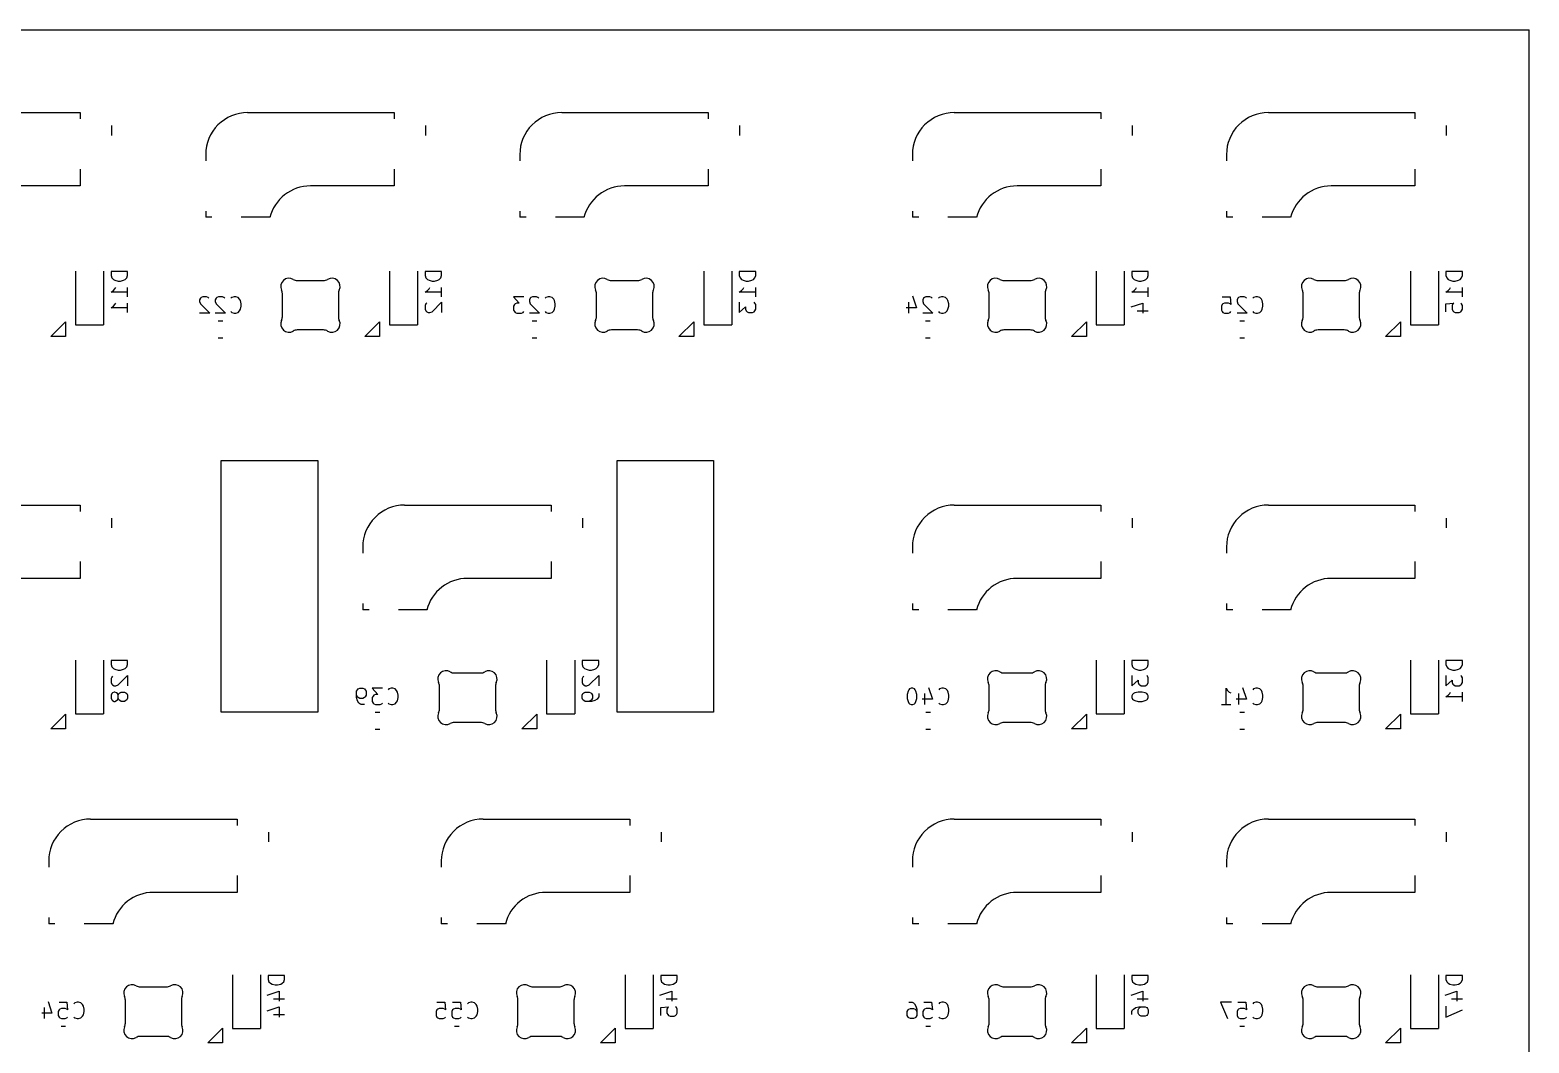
# Model space of a CAD drawing. Extents: x 28 to 361, y 5 to 129.
# Drawn here: x 270.3 to 361.2, y 67.9 to 129.4 of the extents above; entities that cross this region are included whole.
import ezdxf

# ---------------------------------------------------------------- set-up
doc = ezdxf.new("R2010")
doc.units = 0
doc.layers.get('0').update_dxf_attribs({"linetype": 'CONTINUOUS'})

msp = doc.modelspace()

# ---------------------------------------------------------------- linework, layer by layer
at = {"color": 7}
for points in [[(155.3166, 129.3586), (361.1821, 129.3571)], [(361.1821, 5.3446), (361.1821, 129.3571)], [(264.4096, 124.3421), (273.2996, 124.3421)], [(273.2996, 124.3421), (273.2996, 123.9611)], [(283.4596, 124.3421), (292.3496, 124.3421)], [(292.3496, 124.3421), (292.3496, 123.9611)], [(302.5096, 124.3421), (311.3996, 124.3421)], [(311.3996, 124.3421), (311.3996, 123.9611)], [(326.3221, 124.3421), (335.2121, 124.3421)], [(335.2121, 124.3421), (335.2121, 123.9611)], [(345.3721, 124.3421), (354.2621, 124.3421)], [(354.2621, 124.3421), (354.2621, 123.9611)], [(275.2196, 122.9571), (275.2196, 123.5571)], [(294.2696, 122.9571), (294.2696, 123.5571)], [(313.3196, 122.9571), (313.3196, 123.5571)], [(337.1321, 122.9571), (337.1321, 123.5571)], [(356.1821, 122.9571), (356.1821, 123.5571)], [(280.9196, 121.8021), (280.9196, 121.4211)], [(299.9696, 121.8021), (299.9696, 121.4211)], [(323.7821, 121.8021), (323.7821, 121.4211)], [(342.8321, 121.8021), (342.8321, 121.4211)], [(273.2996, 120.9131), (273.2996, 119.8971), (268.2196, 119.8971)], [(292.3496, 120.9131), (292.3496, 119.8971), (287.2696, 119.8971)], [(311.3996, 120.9131), (311.3996, 119.8971), (306.3196, 119.8971)], [(335.2121, 120.9131), (335.2121, 119.8971), (330.1321, 119.8971)], [(354.2621, 120.9131), (354.2621, 119.8971), (349.1821, 119.8971)], [(280.9196, 118.3731), (280.9196, 117.9921)], [(299.9696, 118.3731), (299.9696, 117.9921)], [(323.7821, 118.3731), (323.7821, 117.9921)], [(342.8321, 118.3731), (342.8321, 117.9921)], [(281.3006, 117.9921), (280.9196, 117.9921)], [(284.8054, 117.9921), (283.0786, 117.9921)], [(300.3506, 117.9921), (299.9696, 117.9921)], [(303.8554, 117.9921), (302.1286, 117.9921)], [(324.1631, 117.9921), (323.7821, 117.9921)], [(327.6679, 117.9921), (325.9411, 117.9921)], [(343.2131, 117.9921), (342.8321, 117.9921)], [(346.7179, 117.9921), (344.9911, 117.9921)], [(273.0241, 114.7306), (273.0241, 111.4706), (274.7241, 111.4706)], [(274.7241, 114.7306), (274.7241, 111.4706)], [(292.0741, 114.7306), (292.0741, 111.4706), (293.7741, 111.4706)], [(293.7741, 114.7306), (293.7741, 111.4706)], [(311.1241, 114.7306), (311.1241, 111.4706), (312.8241, 111.4706)], [(312.8241, 114.7306), (312.8241, 111.4706)], [(334.9366, 114.7306), (334.9366, 111.4706), (336.6366, 111.4706)], [(336.6366, 114.7306), (336.6366, 111.4706)], [(353.9866, 114.7306), (353.9866, 111.4706), (355.6866, 111.4706)], [(355.6866, 114.7306), (355.6866, 111.4706)], [(276.1789, 113.4568), (275.1789, 113.4568), (275.3217, 113.552), (275.417, 113.6473), (275.4646, 113.7425)], [(276.1789, 113.1711), (276.1789, 113.7425)], [(286.4751, 114.1581), (288.064, 114.1581)], [(295.2289, 113.4568), (294.2289, 113.4568), (294.3717, 113.552), (294.467, 113.6473), (294.5146, 113.7425)], [(295.2289, 113.1711), (295.2289, 113.7425)], [(305.5251, 114.1581), (307.114, 114.1581)], [(314.2789, 113.4568), (313.2789, 113.4568), (313.4217, 113.552), (313.517, 113.6473), (313.5646, 113.7425)], [(314.2789, 113.1711), (314.2789, 113.7425)], [(329.3376, 114.1581), (330.9265, 114.1581)], [(338.0914, 113.4568), (337.0914, 113.4568), (337.2342, 113.552), (337.3295, 113.6473), (337.3771, 113.7425)], [(338.0914, 113.1711), (338.0914, 113.7425)], [(348.3876, 114.1581), (349.9765, 114.1581)], [(357.1414, 113.4568), (356.1414, 113.4568), (356.2842, 113.552), (356.3795, 113.6473), (356.4271, 113.7425)], [(357.1414, 113.1711), (357.1414, 113.7425)], [(276.1789, 112.5044), (275.1789, 112.5044), (275.3217, 112.5996), (275.417, 112.6949), (275.4646, 112.7901)], [(276.1789, 112.2187), (276.1789, 112.7901)], [(281.1181, 113.0775), (281.0705, 113.1252), (280.9752, 113.1728), (280.7371, 113.1728), (280.6419, 113.1252), (280.5943, 113.0775), (280.5467, 112.9823), (280.5467, 112.8871), (280.5943, 112.7442), (281.1657, 112.1728), (280.5467, 112.1728)], [(282.0705, 113.0775), (282.0229, 113.1252), (281.9276, 113.1728), (281.6895, 113.1728), (281.5943, 113.1252), (281.5467, 113.0775), (281.499, 112.9823), (281.499, 112.8871), (281.5467, 112.7442), (282.1181, 112.1728), (281.499, 112.1728)], [(282.4514, 112.268), (282.499, 112.2204), (282.6419, 112.1728), (282.7371, 112.1728), (282.88, 112.2204), (282.9752, 112.3156), (283.0229, 112.4109), (283.0705, 112.6014), (283.0705, 112.7442), (283.0229, 112.9347), (282.9752, 113.0299), (282.88, 113.1252), (282.7371, 113.1728), (282.6419, 113.1728), (282.499, 113.1252), (282.4514, 113.0775)], [(285.5696, 111.9553), (285.5696, 113.3609)], [(288.9696, 113.3609), (288.9696, 111.9553)], [(294.3241, 112.7901), (294.2765, 112.7425), (294.2289, 112.6473), (294.2289, 112.4092), (294.2765, 112.3139), (294.3241, 112.2663), (294.4194, 112.2187), (294.5146, 112.2187), (294.6575, 112.2663), (295.2289, 112.8377), (295.2289, 112.2187)], [(300.2157, 113.1728), (299.5967, 113.1728), (299.93, 112.7918), (299.7871, 112.7918), (299.6919, 112.7442), (299.6443, 112.6966), (299.5967, 112.6014), (299.5967, 112.3633), (299.6443, 112.268), (299.6919, 112.2204), (299.7871, 112.1728), (300.0729, 112.1728), (300.1681, 112.2204), (300.2157, 112.268)], [(301.1205, 113.0775), (301.0729, 113.1252), (300.9776, 113.1728), (300.7395, 113.1728), (300.6443, 113.1252), (300.5967, 113.0775), (300.549, 112.9823), (300.549, 112.8871), (300.5967, 112.7442), (301.1681, 112.1728), (300.549, 112.1728)], [(301.5014, 112.268), (301.549, 112.2204), (301.6919, 112.1728), (301.7871, 112.1728), (301.93, 112.2204), (302.0252, 112.3156), (302.0729, 112.4109), (302.1205, 112.6014), (302.1205, 112.7442), (302.0729, 112.9347), (302.0252, 113.0299), (301.93, 113.1252), (301.7871, 113.1728), (301.6919, 113.1728), (301.549, 113.1252), (301.5014, 113.0775)], [(304.6196, 111.9553), (304.6196, 113.3609)], [(308.0196, 113.3609), (308.0196, 111.9553)], [(313.2789, 112.8377), (313.2789, 112.2187), (313.6598, 112.552), (313.6598, 112.4092), (313.7075, 112.3139), (313.7551, 112.2663), (313.8503, 112.2187), (314.0884, 112.2187), (314.1836, 112.2663), (314.2313, 112.3139), (314.2789, 112.4092), (314.2789, 112.6949), (314.2313, 112.7901), (314.1836, 112.8377)], [(323.793, 113.2204), (324.0311, 112.5061), (323.412, 112.5061)], [(323.5549, 112.8394), (323.5549, 112.1728)], [(324.9835, 113.0775), (324.9359, 113.1252), (324.8406, 113.1728), (324.6025, 113.1728), (324.5073, 113.1252), (324.4597, 113.0775), (324.412, 112.9823), (324.412, 112.8871), (324.4597, 112.7442), (325.0311, 112.1728), (324.412, 112.1728)], [(325.3644, 112.268), (325.412, 112.2204), (325.5549, 112.1728), (325.6501, 112.1728), (325.793, 112.2204), (325.8882, 112.3156), (325.9359, 112.4109), (325.9835, 112.6014), (325.9835, 112.7442), (325.9359, 112.9347), (325.8882, 113.0299), (325.793, 113.1252), (325.6501, 113.1728), (325.5549, 113.1728), (325.412, 113.1252), (325.3644, 113.0775)], [(328.4321, 111.9553), (328.4321, 113.3609)], [(331.8321, 113.3609), (331.8321, 111.9553)], [(337.0438, 112.552), (337.7581, 112.7901), (337.7581, 112.1711)], [(342.5703, 113.1728), (343.0465, 113.1728), (343.0941, 112.6966), (343.0465, 112.7442), (342.9512, 112.7918), (342.7131, 112.7918), (342.6179, 112.7442), (342.5703, 112.6966), (342.5227, 112.6014), (342.5227, 112.3633), (342.5703, 112.268), (342.6179, 112.2204), (342.7131, 112.1728), (342.9512, 112.1728), (343.0465, 112.2204), (343.0941, 112.268)], [(344.0465, 113.0775), (343.9989, 113.1252), (343.9036, 113.1728), (343.6655, 113.1728), (343.5703, 113.1252), (343.5227, 113.0775), (343.475, 112.9823), (343.475, 112.8871), (343.5227, 112.7442), (344.0941, 112.1728), (343.475, 112.1728)], [(344.4274, 112.268), (344.475, 112.2204), (344.6179, 112.1728), (344.7131, 112.1728), (344.856, 112.2204), (344.9512, 112.3156), (344.9989, 112.4109), (345.0465, 112.6014), (345.0465, 112.7442), (344.9989, 112.9347), (344.9512, 113.0299), (344.856, 113.1252), (344.7131, 113.1728), (344.6179, 113.1728), (344.475, 113.1252), (344.4274, 113.0775)], [(347.4821, 111.9553), (347.4821, 113.3609)], [(350.8821, 113.3609), (350.8821, 111.9553)], [(356.1414, 112.2663), (356.1414, 112.7425), (356.6176, 112.7901), (356.57, 112.7425), (356.5223, 112.6473), (356.5223, 112.4092), (356.57, 112.3139), (356.6176, 112.2663), (356.7128, 112.2187), (356.9509, 112.2187), (357.0461, 112.2663), (357.0938, 112.3139), (357.1414, 112.4092), (357.1414, 112.6473), (357.0938, 112.7425), (357.0461, 112.7901)], [(337.4247, 112.3139), (338.0914, 112.3139)], [(281.668, 111.7076), (281.9491, 111.7076)], [(288.064, 111.1581), (286.4751, 111.1581)], [(300.718, 111.7076), (300.9991, 111.7076)], [(307.114, 111.1581), (305.5251, 111.1581)], [(324.581, 111.7076), (324.8621, 111.7076)], [(330.9265, 111.1581), (329.3376, 111.1581)], [(343.644, 111.7076), (343.9251, 111.7076)], [(349.9765, 111.1581), (348.3876, 111.1581)], [(281.668, 110.6876), (281.9491, 110.6876)], [(300.718, 110.6876), (300.9991, 110.6876)], [(324.581, 110.6876), (324.8621, 110.6876)], [(343.644, 110.6876), (343.9251, 110.6876)], [(264.4096, 100.5296), (273.2996, 100.5296)], [(273.2996, 100.5296), (273.2996, 100.1486)], [(292.9846, 100.5296), (301.8746, 100.5296)], [(301.8746, 100.5296), (301.8746, 100.1486)], [(326.3221, 100.5296), (335.2121, 100.5296)], [(335.2121, 100.5296), (335.2121, 100.1486)], [(345.3721, 100.5296), (354.2621, 100.5296)], [(354.2621, 100.5296), (354.2621, 100.1486)], [(275.2196, 99.1446), (275.2196, 99.7446)], [(303.7946, 99.1446), (303.7946, 99.7446)], [(337.1321, 99.1446), (337.1321, 99.7446)], [(356.1821, 99.1446), (356.1821, 99.7446)], [(290.4446, 97.9896), (290.4446, 97.6086)], [(323.7821, 97.9896), (323.7821, 97.6086)], [(342.8321, 97.9896), (342.8321, 97.6086)], [(273.2996, 97.1006), (273.2996, 96.0846), (268.2196, 96.0846)], [(301.8746, 97.1006), (301.8746, 96.0846), (296.7946, 96.0846)], [(335.2121, 97.1006), (335.2121, 96.0846), (330.1321, 96.0846)], [(354.2621, 97.1006), (354.2621, 96.0846), (349.1821, 96.0846)], [(290.4446, 94.5606), (290.4446, 94.1796)], [(323.7821, 94.5606), (323.7821, 94.1796)], [(342.8321, 94.5606), (342.8321, 94.1796)], [(290.8256, 94.1796), (290.4446, 94.1796)], [(294.3304, 94.1796), (292.6036, 94.1796)], [(324.1631, 94.1796), (323.7821, 94.1796)], [(327.6679, 94.1796), (325.9411, 94.1796)], [(343.2131, 94.1796), (342.8321, 94.1796)], [(346.7179, 94.1796), (344.9911, 94.1796)], [(273.0241, 91.1306), (273.0241, 87.8706), (274.7241, 87.8706)], [(274.7241, 91.1306), (274.7241, 87.8706)], [(301.5991, 91.1306), (301.5991, 87.8706), (303.2991, 87.8706)], [(303.2991, 91.1306), (303.2991, 87.8706)], [(334.9366, 91.1306), (334.9366, 87.8706), (336.6366, 87.8706)], [(336.6366, 91.1306), (336.6366, 87.8706)], [(353.9866, 91.1306), (353.9866, 87.8706), (355.6866, 87.8706)], [(355.6866, 91.1306), (355.6866, 87.8706)], [(275.2741, 90.1425), (275.2265, 90.0949), (275.1789, 89.9996), (275.1789, 89.7616), (275.2265, 89.6663), (275.2741, 89.6187), (275.3694, 89.5711), (275.4646, 89.5711), (275.6075, 89.6187), (276.1789, 90.1901), (276.1789, 89.5711)], [(296.0001, 90.3456), (297.589, 90.3456)], [(303.8491, 90.1425), (303.8015, 90.0949), (303.7539, 89.9996), (303.7539, 89.7616), (303.8015, 89.6663), (303.8491, 89.6187), (303.9444, 89.5711), (304.0396, 89.5711), (304.1825, 89.6187), (304.7539, 90.1901), (304.7539, 89.5711)], [(329.3376, 90.3456), (330.9265, 90.3456)], [(337.0914, 90.1901), (337.0914, 89.5711), (337.4723, 89.9044), (337.4723, 89.7616), (337.52, 89.6663), (337.5676, 89.6187), (337.6628, 89.5711), (337.9009, 89.5711), (337.9961, 89.6187), (338.0438, 89.6663), (338.0914, 89.7616), (338.0914, 90.0473), (338.0438, 90.1425), (337.9961, 90.1901)], [(348.3876, 90.3456), (349.9765, 90.3456)], [(356.1414, 90.1901), (356.1414, 89.5711), (356.5223, 89.9044), (356.5223, 89.7616), (356.57, 89.6663), (356.6176, 89.6187), (356.7128, 89.5711), (356.9509, 89.5711), (357.0461, 89.6187), (357.0938, 89.6663), (357.1414, 89.7616), (357.1414, 90.0473), (357.0938, 90.1425), (357.0461, 90.1901)], [(275.6075, 88.9996), (275.5598, 89.0949), (275.5122, 89.1425), (275.417, 89.1901), (275.3694, 89.1901), (275.2741, 89.1425), (275.2265, 89.0949), (275.1789, 88.9996), (275.1789, 88.8092), (275.2265, 88.7139), (275.2741, 88.6663), (275.3694, 88.6187), (275.417, 88.6187), (275.5122, 88.6663), (275.5598, 88.7139), (275.6075, 88.8092), (275.6075, 88.9996), (275.6551, 89.0949), (275.7027, 89.1425), (275.7979, 89.1901), (275.9884, 89.1901), (276.0836, 89.1425), (276.1313, 89.0949), (276.1789, 88.9996), (276.1789, 88.8092), (276.1313, 88.7139), (276.0836, 88.6663), (275.9884, 88.6187), (275.7979, 88.6187), (275.7027, 88.6663), (275.6551, 88.7139), (275.6075, 88.8092)], [(290.5479, 88.4238), (290.3574, 88.4238), (290.2621, 88.4714), (290.2145, 88.519), (290.1193, 88.6619), (290.0717, 88.8524), (290.0717, 89.2333), (290.1193, 89.3285), (290.1669, 89.3762), (290.2621, 89.4238), (290.4526, 89.4238), (290.5479, 89.3762), (290.5955, 89.3285), (290.6431, 89.2333), (290.6431, 88.9952), (290.5955, 88.9), (290.5479, 88.8524), (290.4526, 88.8047), (290.2621, 88.8047), (290.1669, 88.8524), (290.1193, 88.9), (290.0717, 88.9952)], [(291.6431, 89.4238), (291.024, 89.4238), (291.3574, 89.0428), (291.2145, 89.0428), (291.1193, 88.9952), (291.0717, 88.9476), (291.024, 88.8524), (291.024, 88.6143), (291.0717, 88.519), (291.1193, 88.4714), (291.2145, 88.4238), (291.5002, 88.4238), (291.5955, 88.4714), (291.6431, 88.519)], [(291.9764, 88.519), (292.024, 88.4714), (292.1669, 88.4238), (292.2621, 88.4238), (292.405, 88.4714), (292.5002, 88.5666), (292.5479, 88.6619), (292.5955, 88.8524), (292.5955, 88.9952), (292.5479, 89.1857), (292.5002, 89.2809), (292.405, 89.3762), (292.2621, 89.4238), (292.1669, 89.4238), (292.024, 89.3762), (291.9764, 89.3285)], [(295.0946, 88.1428), (295.0946, 89.5484)], [(298.4946, 89.5484), (298.4946, 88.1428)], [(304.7539, 89.0949), (304.7539, 88.9044), (304.7063, 88.8092), (304.6586, 88.7616), (304.5158, 88.6663), (304.3253, 88.6187), (303.9444, 88.6187), (303.8491, 88.6663), (303.8015, 88.7139), (303.7539, 88.8092), (303.7539, 88.9996), (303.8015, 89.0949), (303.8491, 89.1425), (303.9444, 89.1901), (304.1825, 89.1901), (304.2777, 89.1425), (304.3253, 89.0949), (304.3729, 88.9996), (304.3729, 88.8092), (304.3253, 88.7139), (304.2777, 88.6663), (304.1825, 88.6187)], [(324.7584, 89.4714), (324.9965, 88.7571), (324.3774, 88.7571)], [(325.3774, 88.519), (325.425, 88.4714), (325.5679, 88.4238), (325.6631, 88.4238), (325.806, 88.4714), (325.9012, 88.5666), (325.9489, 88.6619), (325.9965, 88.8524), (325.9965, 88.9952), (325.9489, 89.1857), (325.9012, 89.2809), (325.806, 89.3762), (325.6631, 89.4238), (325.5679, 89.4238), (325.425, 89.3762), (325.3774, 89.3285)], [(328.4321, 88.1428), (328.4321, 89.5484)], [(331.8321, 89.5484), (331.8321, 88.1428)], [(342.8084, 88.4238), (342.8084, 89.4238), (342.9036, 89.2809), (342.9989, 89.1857), (343.0941, 89.1381)], [(343.8084, 89.4714), (344.0465, 88.7571), (343.4274, 88.7571)], [(344.4274, 88.519), (344.475, 88.4714), (344.6179, 88.4238), (344.7131, 88.4238), (344.856, 88.4714), (344.9512, 88.5666), (344.9989, 88.6619), (345.0465, 88.8524), (345.0465, 88.9952), (344.9989, 89.1857), (344.9512, 89.2809), (344.856, 89.3762), (344.7131, 89.4238), (344.6179, 89.4238), (344.475, 89.3762), (344.4274, 89.3285)], [(347.4821, 88.1428), (347.4821, 89.5484)], [(350.8821, 89.5484), (350.8821, 88.1428)], [(357.1414, 88.9044), (356.1414, 88.9044), (356.2842, 88.9996), (356.3795, 89.0949), (356.4271, 89.1901)], [(357.1414, 88.6187), (357.1414, 89.1901)], [(324.5203, 89.0904), (324.5203, 88.4238)], [(342.5227, 88.4238), (343.0941, 88.4238)], [(343.5703, 89.0904), (343.5703, 88.4238)], [(291.193, 87.9586), (291.4741, 87.9586)], [(297.589, 87.3456), (296.0001, 87.3456)], [(324.594, 87.9586), (324.8751, 87.9586)], [(330.9265, 87.3456), (329.3376, 87.3456)], [(343.644, 87.9586), (343.9251, 87.9586)], [(349.9765, 87.3456), (348.3876, 87.3456)], [(291.193, 86.9386), (291.4741, 86.9386)], [(324.594, 86.9386), (324.8751, 86.9386)], [(343.644, 86.9386), (343.9251, 86.9386)], [(273.9346, 81.4796), (282.8246, 81.4796)], [(282.8246, 81.4796), (282.8246, 81.0986)], [(297.7471, 81.4796), (306.6371, 81.4796)], [(306.6371, 81.4796), (306.6371, 81.0986)], [(326.3221, 81.4796), (335.2121, 81.4796)], [(335.2121, 81.4796), (335.2121, 81.0986)], [(345.3721, 81.4796), (354.2621, 81.4796)], [(354.2621, 81.4796), (354.2621, 81.0986)], [(284.7446, 80.0946), (284.7446, 80.6946)], [(308.5571, 80.0946), (308.5571, 80.6946)], [(337.1321, 80.0946), (337.1321, 80.6946)], [(356.1821, 80.0946), (356.1821, 80.6946)], [(271.3946, 78.9396), (271.3946, 78.5586)], [(295.2071, 78.9396), (295.2071, 78.5586)], [(323.7821, 78.9396), (323.7821, 78.5586)], [(342.8321, 78.9396), (342.8321, 78.5586)], [(282.8246, 78.0506), (282.8246, 77.0346), (277.7446, 77.0346)], [(306.6371, 78.0506), (306.6371, 77.0346), (301.5571, 77.0346)], [(335.2121, 78.0506), (335.2121, 77.0346), (330.1321, 77.0346)], [(354.2621, 78.0506), (354.2621, 77.0346), (349.1821, 77.0346)], [(271.3946, 75.5106), (271.3946, 75.1296)], [(295.2071, 75.5106), (295.2071, 75.1296)], [(323.7821, 75.5106), (323.7821, 75.1296)], [(342.8321, 75.5106), (342.8321, 75.1296)], [(271.7756, 75.1296), (271.3946, 75.1296)], [(275.2804, 75.1296), (273.5536, 75.1296)], [(295.5881, 75.1296), (295.2071, 75.1296)], [(299.0929, 75.1296), (297.3661, 75.1296)], [(324.1631, 75.1296), (323.7821, 75.1296)], [(327.6679, 75.1296), (325.9411, 75.1296)], [(343.2131, 75.1296), (342.8321, 75.1296)], [(346.7179, 75.1296), (344.9911, 75.1296)], [(282.5491, 72.0306), (282.5491, 68.7706), (284.2491, 68.7706)], [(284.2491, 72.0306), (284.2491, 68.7706)], [(306.3616, 72.0306), (306.3616, 68.7706), (308.0616, 68.7706)], [(308.0616, 72.0306), (308.0616, 68.7706)], [(334.9366, 72.0306), (334.9366, 68.7706), (336.6366, 68.7706)], [(336.6366, 72.0306), (336.6366, 68.7706)], [(353.9866, 72.0306), (353.9866, 68.7706), (355.6866, 68.7706)], [(355.6866, 72.0306), (355.6866, 68.7706)], [(276.9501, 71.2956), (278.539, 71.2956)], [(284.6563, 70.8044), (285.3706, 71.0425), (285.3706, 70.4235)], [(300.7626, 71.2956), (302.3515, 71.2956)], [(308.4688, 70.8044), (309.1831, 71.0425), (309.1831, 70.4235)], [(329.3376, 71.2956), (330.9265, 71.2956)], [(337.0438, 70.8044), (337.7581, 71.0425), (337.7581, 70.4235)], [(348.3876, 71.2956), (349.9765, 71.2956)], [(356.0938, 70.8044), (356.8081, 71.0425), (356.8081, 70.4235)], [(271.355, 70.4214), (271.5931, 69.7071), (270.974, 69.7071)], [(271.1169, 70.0404), (271.1169, 69.3738)], [(272.0217, 70.3738), (272.4979, 70.3738), (272.5455, 69.8976), (272.4979, 69.9452), (272.4026, 69.9928), (272.1645, 69.9928), (272.0693, 69.9452), (272.0217, 69.8976), (271.974, 69.8024), (271.974, 69.5643), (272.0217, 69.469), (272.0693, 69.4214), (272.1645, 69.3738), (272.4026, 69.3738), (272.4979, 69.4214), (272.5455, 69.469)], [(272.9264, 69.469), (272.974, 69.4214), (273.1169, 69.3738), (273.2121, 69.3738), (273.355, 69.4214), (273.4502, 69.5166), (273.4979, 69.6119), (273.5455, 69.8024), (273.5455, 69.9452), (273.4979, 70.1357), (273.4502, 70.2309), (273.355, 70.3262), (273.2121, 70.3738), (273.1169, 70.3738), (272.974, 70.3262), (272.9264, 70.2785)], [(276.0446, 69.0928), (276.0446, 70.4984)], [(279.4446, 70.4984), (279.4446, 69.0928)], [(284.6563, 69.852), (285.3706, 70.0901), (285.3706, 69.4711)], [(285.0372, 70.5663), (285.7039, 70.5663)], [(294.9453, 70.3738), (295.4215, 70.3738), (295.4691, 69.8976), (295.4215, 69.9452), (295.3262, 69.9928), (295.0881, 69.9928), (294.9929, 69.9452), (294.9453, 69.8976), (294.8977, 69.8024), (294.8977, 69.5643), (294.9453, 69.469), (294.9929, 69.4214), (295.0881, 69.3738), (295.3262, 69.3738), (295.4215, 69.4214), (295.4691, 69.469)], [(295.8977, 70.3738), (296.3739, 70.3738), (296.4215, 69.8976), (296.3739, 69.9452), (296.2786, 69.9928), (296.0405, 69.9928), (295.9453, 69.9452), (295.8977, 69.8976), (295.85, 69.8024), (295.85, 69.5643), (295.8977, 69.469), (295.9453, 69.4214), (296.0405, 69.3738), (296.2786, 69.3738), (296.3739, 69.4214), (296.4215, 69.469)], [(296.8024, 69.469), (296.85, 69.4214), (296.9929, 69.3738), (297.0881, 69.3738), (297.231, 69.4214), (297.3262, 69.5166), (297.3739, 69.6119), (297.4215, 69.8024), (297.4215, 69.9452), (297.3739, 70.1357), (297.3262, 70.2309), (297.231, 70.3262), (297.0881, 70.3738), (296.9929, 70.3738), (296.85, 70.3262), (296.8024, 70.2785)], [(299.8571, 69.0928), (299.8571, 70.4984)], [(303.2571, 70.4984), (303.2571, 69.0928)], [(308.5164, 69.5663), (308.5164, 70.0425), (308.9926, 70.0901), (308.945, 70.0425), (308.8973, 69.9473), (308.8973, 69.7092), (308.945, 69.6139), (308.9926, 69.5663), (309.0878, 69.5187), (309.3259, 69.5187), (309.4211, 69.5663), (309.4688, 69.6139), (309.5164, 69.7092), (309.5164, 69.9473), (309.4688, 70.0425), (309.4211, 70.0901)], [(308.8497, 70.5663), (309.5164, 70.5663)], [(323.5679, 70.3738), (323.7584, 70.3738), (323.8536, 70.3262), (323.9012, 70.2785), (323.9965, 70.1357), (324.0441, 69.9452), (324.0441, 69.5643), (323.9965, 69.469), (323.9489, 69.4214), (323.8536, 69.3738), (323.6631, 69.3738), (323.5679, 69.4214), (323.5203, 69.469), (323.4727, 69.5643), (323.4727, 69.8024), (323.5203, 69.8976), (323.5679, 69.9452), (323.6631, 69.9928), (323.8536, 69.9928), (323.9489, 69.9452), (323.9965, 69.8976), (324.0441, 69.8024)], [(324.4727, 70.3738), (324.9489, 70.3738), (324.9965, 69.8976), (324.9489, 69.9452), (324.8536, 69.9928), (324.6155, 69.9928), (324.5203, 69.9452), (324.4727, 69.8976), (324.425, 69.8024), (324.425, 69.5643), (324.4727, 69.469), (324.5203, 69.4214), (324.6155, 69.3738), (324.8536, 69.3738), (324.9489, 69.4214), (324.9965, 69.469)], [(325.3774, 69.469), (325.425, 69.4214), (325.5679, 69.3738), (325.6631, 69.3738), (325.806, 69.4214), (325.9012, 69.5166), (325.9489, 69.6119), (325.9965, 69.8024), (325.9965, 69.9452), (325.9489, 70.1357), (325.9012, 70.2309), (325.806, 70.3262), (325.6631, 70.3738), (325.5679, 70.3738), (325.425, 70.3262), (325.3774, 70.2785)], [(328.4321, 69.0928), (328.4321, 70.4984)], [(331.8321, 70.4984), (331.8321, 69.0928)], [(337.0914, 69.6139), (337.0914, 69.8044), (337.139, 69.8996), (337.1866, 69.9473), (337.3295, 70.0425), (337.52, 70.0901), (337.9009, 70.0901), (337.9961, 70.0425), (338.0438, 69.9949), (338.0914, 69.8996), (338.0914, 69.7092), (338.0438, 69.6139), (337.9961, 69.5663), (337.9009, 69.5187), (337.6628, 69.5187), (337.5676, 69.5663), (337.52, 69.6139), (337.4723, 69.7092), (337.4723, 69.8996), (337.52, 69.9949), (337.5676, 70.0425), (337.6628, 70.0901)], [(337.4247, 70.5663), (338.0914, 70.5663)], [(343.1417, 70.3738), (342.475, 70.3738), (342.9036, 69.3738)], [(343.5227, 70.3738), (343.9989, 70.3738), (344.0465, 69.8976), (343.9989, 69.9452), (343.9036, 69.9928), (343.6655, 69.9928), (343.5703, 69.9452), (343.5227, 69.8976), (343.475, 69.8024), (343.475, 69.5643), (343.5227, 69.469), (343.5703, 69.4214), (343.6655, 69.3738), (343.9036, 69.3738), (343.9989, 69.4214), (344.0465, 69.469)], [(344.4274, 69.469), (344.475, 69.4214), (344.6179, 69.3738), (344.7131, 69.3738), (344.856, 69.4214), (344.9512, 69.5166), (344.9989, 69.6119), (345.0465, 69.8024), (345.0465, 69.9452), (344.9989, 70.1357), (344.9512, 70.2309), (344.856, 70.3262), (344.7131, 70.3738), (344.6179, 70.3738), (344.475, 70.3262), (344.4274, 70.2785)], [(347.4821, 69.0928), (347.4821, 70.4984)], [(350.8821, 70.4984), (350.8821, 69.0928)], [(356.1414, 70.1377), (356.1414, 69.4711), (357.1414, 69.8996)], [(356.4747, 70.5663), (357.1414, 70.5663)], [(285.0372, 69.6139), (285.7039, 69.6139)], [(272.143, 68.9086), (272.4241, 68.9086)], [(278.539, 68.2956), (276.9501, 68.2956)], [(296.019, 68.9086), (296.3001, 68.9086)], [(302.3515, 68.2956), (300.7626, 68.2956)], [(324.594, 68.9086), (324.8751, 68.9086)], [(330.9265, 68.2956), (329.3376, 68.2956)], [(343.644, 68.9086), (343.9251, 68.9086)], [(349.9765, 68.2956), (348.3876, 68.2956)]]:
    msp.add_lwpolyline(points, dxfattribs=at)
for points in [[(276.1789, 114.6949), (275.1789, 114.6949), (275.1789, 114.4568), (275.2265, 114.3139), (275.3217, 114.2187), (275.417, 114.1711), (275.6075, 114.1235), (275.7503, 114.1235), (275.9408, 114.1711), (276.036, 114.2187), (276.1313, 114.3139), (276.1789, 114.4568)], [(295.2289, 114.6949), (294.2289, 114.6949), (294.2289, 114.4568), (294.2765, 114.3139), (294.3717, 114.2187), (294.467, 114.1711), (294.6575, 114.1235), (294.8003, 114.1235), (294.9908, 114.1711), (295.086, 114.2187), (295.1813, 114.3139), (295.2289, 114.4568)], [(314.2789, 114.6949), (313.2789, 114.6949), (313.2789, 114.4568), (313.3265, 114.3139), (313.4217, 114.2187), (313.517, 114.1711), (313.7075, 114.1235), (313.8503, 114.1235), (314.0408, 114.1711), (314.136, 114.2187), (314.2313, 114.3139), (314.2789, 114.4568)], [(338.0914, 114.6949), (337.0914, 114.6949), (337.0914, 114.4568), (337.139, 114.3139), (337.2342, 114.2187), (337.3295, 114.1711), (337.52, 114.1235), (337.6628, 114.1235), (337.8533, 114.1711), (337.9485, 114.2187), (338.0438, 114.3139), (338.0914, 114.4568)], [(357.1414, 114.6949), (356.1414, 114.6949), (356.1414, 114.4568), (356.189, 114.3139), (356.2842, 114.2187), (356.3795, 114.1711), (356.57, 114.1235), (356.7128, 114.1235), (356.9033, 114.1711), (356.9985, 114.2187), (357.0938, 114.3139), (357.1414, 114.4568)], [(272.4196, 110.7581), (271.5196, 110.7581), (272.4196, 111.6581)], [(291.4696, 110.7581), (290.5696, 110.7581), (291.4696, 111.6581)], [(310.5196, 110.7581), (309.6196, 110.7581), (310.5196, 111.6581)], [(334.3321, 110.7581), (333.4321, 110.7581), (334.3321, 111.6581)], [(353.3821, 110.7581), (352.4821, 110.7581), (353.3821, 111.6581)], [(287.7146, 87.9646), (281.8646, 87.9646), (281.8646, 103.2446), (287.7146, 103.2446)], [(311.7246, 87.9646), (305.8746, 87.9646), (305.8746, 103.2446), (311.7246, 103.2446)], [(276.1789, 91.0949), (275.1789, 91.0949), (275.1789, 90.8568), (275.2265, 90.7139), (275.3217, 90.6187), (275.417, 90.5711), (275.6075, 90.5235), (275.7503, 90.5235), (275.9408, 90.5711), (276.036, 90.6187), (276.1313, 90.7139), (276.1789, 90.8568)], [(304.7539, 91.0949), (303.7539, 91.0949), (303.7539, 90.8568), (303.8015, 90.7139), (303.8967, 90.6187), (303.992, 90.5711), (304.1825, 90.5235), (304.3253, 90.5235), (304.5158, 90.5711), (304.611, 90.6187), (304.7063, 90.7139), (304.7539, 90.8568)], [(338.0914, 91.0949), (337.0914, 91.0949), (337.0914, 90.8568), (337.139, 90.7139), (337.2342, 90.6187), (337.3295, 90.5711), (337.52, 90.5235), (337.6628, 90.5235), (337.8533, 90.5711), (337.9485, 90.6187), (338.0438, 90.7139), (338.0914, 90.8568)], [(357.1414, 91.0949), (356.1414, 91.0949), (356.1414, 90.8568), (356.189, 90.7139), (356.2842, 90.6187), (356.3795, 90.5711), (356.57, 90.5235), (356.7128, 90.5235), (356.9033, 90.5711), (356.9985, 90.6187), (357.0938, 90.7139), (357.1414, 90.8568)], [(323.806, 89.4238), (323.7108, 89.4238), (323.6155, 89.3762), (323.5679, 89.3285), (323.5203, 89.2333), (323.4727, 89.0428), (323.4727, 88.8047), (323.5203, 88.6143), (323.5679, 88.519), (323.6155, 88.4714), (323.7108, 88.4238), (323.806, 88.4238), (323.9012, 88.4714), (323.9489, 88.519), (323.9965, 88.6143), (324.0441, 88.8047), (324.0441, 89.0428), (323.9965, 89.2333), (323.9489, 89.3285), (323.9012, 89.3762)], [(337.0914, 88.952), (337.0914, 88.8568), (337.139, 88.7616), (337.1866, 88.7139), (337.2819, 88.6663), (337.4723, 88.6187), (337.7104, 88.6187), (337.9009, 88.6663), (337.9961, 88.7139), (338.0438, 88.7616), (338.0914, 88.8568), (338.0914, 88.952), (338.0438, 89.0473), (337.9961, 89.0949), (337.9009, 89.1425), (337.7104, 89.1901), (337.4723, 89.1901), (337.2819, 89.1425), (337.1866, 89.0949), (337.139, 89.0473)], [(272.4196, 86.9456), (271.5196, 86.9456), (272.4196, 87.8456)], [(300.9946, 86.9456), (300.0946, 86.9456), (300.9946, 87.8456)], [(334.3321, 86.9456), (333.4321, 86.9456), (334.3321, 87.8456)], [(353.3821, 86.9456), (352.4821, 86.9456), (353.3821, 87.8456)], [(285.7039, 71.9949), (284.7039, 71.9949), (284.7039, 71.7568), (284.7515, 71.6139), (284.8467, 71.5187), (284.942, 71.4711), (285.1325, 71.4235), (285.2753, 71.4235), (285.4658, 71.4711), (285.561, 71.5187), (285.6563, 71.6139), (285.7039, 71.7568)], [(309.5164, 71.9949), (308.5164, 71.9949), (308.5164, 71.7568), (308.564, 71.6139), (308.6592, 71.5187), (308.7545, 71.4711), (308.945, 71.4235), (309.0878, 71.4235), (309.2783, 71.4711), (309.3735, 71.5187), (309.4688, 71.6139), (309.5164, 71.7568)], [(338.0914, 71.9949), (337.0914, 71.9949), (337.0914, 71.7568), (337.139, 71.6139), (337.2342, 71.5187), (337.3295, 71.4711), (337.52, 71.4235), (337.6628, 71.4235), (337.8533, 71.4711), (337.9485, 71.5187), (338.0438, 71.6139), (338.0914, 71.7568)], [(357.1414, 71.9949), (356.1414, 71.9949), (356.1414, 71.7568), (356.189, 71.6139), (356.2842, 71.5187), (356.3795, 71.4711), (356.57, 71.4235), (356.7128, 71.4235), (356.9033, 71.4711), (356.9985, 71.5187), (357.0938, 71.6139), (357.1414, 71.7568)], [(281.9446, 67.8956), (281.0446, 67.8956), (281.9446, 68.7956)], [(305.7571, 67.8956), (304.8571, 67.8956), (305.7571, 68.7956)], [(334.3321, 67.8956), (333.4321, 67.8956), (334.3321, 68.7956)], [(353.3821, 67.8956), (352.4821, 67.8956), (353.3821, 68.7956)]]:
    msp.add_lwpolyline(points, close=True, dxfattribs=at)
for points in [[(283.4596, 124.3421), (282.78595, 124.3421), (282.139891, 124.074494), (281.663549, 123.598151)], [(302.5096, 124.3421), (301.83595, 124.3421), (301.189891, 124.074494), (300.713549, 123.598151)], [(326.3221, 124.3421), (325.64845, 124.3421), (325.002391, 124.074494), (324.526049, 123.598151)], [(345.3721, 124.3421), (344.69845, 124.3421), (344.052391, 124.074494), (343.576049, 123.598151)], [(281.663549, 123.598151), (281.187206, 123.121809), (280.9196, 122.47575), (280.9196, 121.8021)], [(300.713549, 123.598151), (300.237206, 123.121809), (299.9696, 122.47575), (299.9696, 121.8021)], [(324.526049, 123.598151), (324.049706, 123.121809), (323.7821, 122.47575), (323.7821, 121.8021)], [(343.576049, 123.598151), (343.099706, 123.121809), (342.8321, 122.47575), (342.8321, 121.8021)], [(287.2696, 119.8971), (286.10405, 119.897113), (285.088069, 119.103854), (284.8054, 117.9731)], [(306.3196, 119.8971), (305.15405, 119.897113), (304.138069, 119.103854), (303.8554, 117.9731)], [(330.1321, 119.8971), (328.96655, 119.897113), (327.950569, 119.103854), (327.6679, 117.9731)], [(349.1821, 119.8971), (348.01655, 119.897113), (347.000569, 119.103854), (346.7179, 117.9731)], [(285.63149, 114.162167), (285.469917, 114.013055), (285.42471, 113.775893), (285.5201, 113.5778)], [(286.2229, 114.2264), (286.033082, 114.337347), (285.793062, 114.311279), (285.63149, 114.162167)], [(286.2229, 114.2264), (286.299421, 114.181669), (286.386464, 114.158096), (286.4751, 114.1581)], [(288.064, 114.1581), (288.152666, 114.158107), (288.239738, 114.181678), (288.3163, 114.2264)], [(288.90771, 114.162167), (288.746138, 114.311279), (288.506118, 114.337347), (288.3163, 114.2264)], [(289.0191, 113.5778), (289.11449, 113.775893), (289.069283, 114.013055), (288.90771, 114.162167)], [(304.68149, 114.162167), (304.519917, 114.013055), (304.47471, 113.775893), (304.5701, 113.5778)], [(305.2729, 114.2264), (305.083082, 114.337347), (304.843062, 114.311279), (304.68149, 114.162167)], [(305.2729, 114.2264), (305.349421, 114.181669), (305.436464, 114.158096), (305.5251, 114.1581)], [(307.114, 114.1581), (307.202666, 114.158107), (307.289738, 114.181678), (307.3663, 114.2264)], [(307.95771, 114.162167), (307.796138, 114.311279), (307.556118, 114.337347), (307.3663, 114.2264)], [(308.0691, 113.5778), (308.16449, 113.775893), (308.119283, 114.013055), (307.95771, 114.162167)], [(328.49399, 114.162167), (328.332417, 114.013055), (328.28721, 113.775893), (328.3826, 113.5778)], [(329.0854, 114.2264), (328.895582, 114.337347), (328.655562, 114.311279), (328.49399, 114.162167)], [(329.0854, 114.2264), (329.161921, 114.181669), (329.248964, 114.158096), (329.3376, 114.1581)], [(330.9265, 114.1581), (331.015166, 114.158107), (331.102238, 114.181678), (331.1788, 114.2264)], [(331.77021, 114.162167), (331.608638, 114.311279), (331.368618, 114.337347), (331.1788, 114.2264)], [(331.8816, 113.5778), (331.97699, 113.775893), (331.931783, 114.013055), (331.77021, 114.162167)], [(347.54399, 114.162167), (347.382417, 114.013055), (347.33721, 113.775893), (347.4326, 113.5778)], [(348.1354, 114.2264), (347.945582, 114.337347), (347.705562, 114.311279), (347.54399, 114.162167)], [(348.1354, 114.2264), (348.211921, 114.181669), (348.298964, 114.158096), (348.3876, 114.1581)], [(349.9765, 114.1581), (350.065166, 114.158107), (350.152238, 114.181678), (350.2288, 114.2264)], [(350.82021, 114.162167), (350.658638, 114.311279), (350.418618, 114.337347), (350.2288, 114.2264)], [(350.9316, 113.5778), (351.02699, 113.775893), (350.981783, 114.013055), (350.82021, 114.162167)], [(285.5696, 113.3609), (285.569623, 113.436003), (285.552703, 113.510143), (285.5201, 113.5778)], [(289.0191, 113.5778), (288.98653, 113.510132), (288.969612, 113.435999), (288.9696, 113.3609)], [(304.6196, 113.3609), (304.619623, 113.436003), (304.602703, 113.510143), (304.5701, 113.5778)], [(308.0691, 113.5778), (308.03653, 113.510132), (308.019612, 113.435999), (308.0196, 113.3609)], [(328.4321, 113.3609), (328.432123, 113.436003), (328.415203, 113.510143), (328.3826, 113.5778)], [(331.8816, 113.5778), (331.84903, 113.510132), (331.832112, 113.435999), (331.8321, 113.3609)], [(347.4821, 113.3609), (347.482123, 113.436003), (347.465203, 113.510143), (347.4326, 113.5778)], [(350.9316, 113.5778), (350.89903, 113.510132), (350.882112, 113.435999), (350.8821, 113.3609)], [(285.5201, 111.7384), (285.552667, 111.80607), (285.569585, 111.880202), (285.5696, 111.9553)], [(288.9696, 111.9553), (288.969588, 111.880198), (288.986507, 111.806061), (289.0191, 111.7384)], [(304.5701, 111.7384), (304.602667, 111.80607), (304.619585, 111.880202), (304.6196, 111.9553)], [(308.0196, 111.9553), (308.019588, 111.880198), (308.036507, 111.806061), (308.0691, 111.7384)], [(328.3826, 111.7384), (328.415167, 111.80607), (328.432085, 111.880202), (328.4321, 111.9553)], [(331.8321, 111.9553), (331.832088, 111.880198), (331.849007, 111.806061), (331.8816, 111.7384)], [(347.4326, 111.7384), (347.465167, 111.80607), (347.482085, 111.880202), (347.4821, 111.9553)], [(350.8821, 111.9553), (350.882088, 111.880198), (350.899007, 111.806061), (350.9316, 111.7384)], [(285.5201, 111.7384), (285.42471, 111.540307), (285.469917, 111.303145), (285.63149, 111.154033)], [(285.63149, 111.154033), (285.793062, 111.004921), (286.033082, 110.978853), (286.2229, 111.0898)], [(286.4751, 111.1581), (286.386463, 111.158109), (286.299419, 111.134536), (286.2229, 111.0898)], [(288.3163, 111.0898), (288.239749, 111.134548), (288.15267, 111.158122), (288.064, 111.1581)], [(288.3163, 111.0898), (288.506118, 110.978853), (288.746138, 111.004921), (288.90771, 111.154033)], [(288.90771, 111.154033), (289.069283, 111.303145), (289.11449, 111.540307), (289.0191, 111.7384)], [(304.5701, 111.7384), (304.47471, 111.540307), (304.519917, 111.303145), (304.68149, 111.154033)], [(304.68149, 111.154033), (304.843062, 111.004921), (305.083082, 110.978853), (305.2729, 111.0898)], [(305.5251, 111.1581), (305.436463, 111.158109), (305.349419, 111.134536), (305.2729, 111.0898)], [(307.3663, 111.0898), (307.289749, 111.134548), (307.20267, 111.158122), (307.114, 111.1581)], [(307.3663, 111.0898), (307.556118, 110.978853), (307.796138, 111.004921), (307.95771, 111.154033)], [(307.95771, 111.154033), (308.119283, 111.303145), (308.16449, 111.540307), (308.0691, 111.7384)], [(328.3826, 111.7384), (328.28721, 111.540307), (328.332417, 111.303145), (328.49399, 111.154033)], [(328.49399, 111.154033), (328.655562, 111.004921), (328.895582, 110.978853), (329.0854, 111.0898)], [(329.3376, 111.1581), (329.248963, 111.158109), (329.161919, 111.134536), (329.0854, 111.0898)], [(331.1788, 111.0898), (331.102249, 111.134548), (331.01517, 111.158122), (330.9265, 111.1581)], [(331.1788, 111.0898), (331.368618, 110.978853), (331.608638, 111.004921), (331.77021, 111.154033)], [(331.77021, 111.154033), (331.931783, 111.303145), (331.97699, 111.540307), (331.8816, 111.7384)], [(347.4326, 111.7384), (347.33721, 111.540307), (347.382417, 111.303145), (347.54399, 111.154033)], [(347.54399, 111.154033), (347.705562, 111.004921), (347.945582, 110.978853), (348.1354, 111.0898)], [(348.3876, 111.1581), (348.298963, 111.158109), (348.211919, 111.134536), (348.1354, 111.0898)], [(350.2288, 111.0898), (350.152249, 111.134548), (350.06517, 111.158122), (349.9765, 111.1581)], [(350.2288, 111.0898), (350.418618, 110.978853), (350.658638, 111.004921), (350.82021, 111.154033)], [(350.82021, 111.154033), (350.981783, 111.303145), (351.02699, 111.540307), (350.9316, 111.7384)], [(292.9846, 100.5296), (292.31095, 100.5296), (291.664891, 100.261994), (291.188549, 99.785651)], [(326.3221, 100.5296), (325.64845, 100.5296), (325.002391, 100.261994), (324.526049, 99.785651)], [(345.3721, 100.5296), (344.69845, 100.5296), (344.052391, 100.261994), (343.576049, 99.785651)], [(291.188549, 99.785651), (290.712206, 99.309309), (290.4446, 98.66325), (290.4446, 97.9896)], [(324.526049, 99.785651), (324.049706, 99.309309), (323.7821, 98.66325), (323.7821, 97.9896)], [(343.576049, 99.785651), (343.099706, 99.309309), (342.8321, 98.66325), (342.8321, 97.9896)], [(296.7946, 96.0846), (295.62905, 96.084613), (294.613069, 95.291354), (294.3304, 94.1606)], [(330.1321, 96.0846), (328.96655, 96.084613), (327.950569, 95.291354), (327.6679, 94.1606)], [(349.1821, 96.0846), (348.01655, 96.084613), (347.000569, 95.291354), (346.7179, 94.1606)], [(295.15649, 90.349667), (294.994917, 90.200555), (294.94971, 89.963393), (295.0451, 89.7653)], [(295.7479, 90.4139), (295.558082, 90.524847), (295.318062, 90.498779), (295.15649, 90.349667)], [(295.7479, 90.4139), (295.824421, 90.369169), (295.911464, 90.345596), (296.0001, 90.3456)], [(297.589, 90.3456), (297.677666, 90.345607), (297.764738, 90.369178), (297.8413, 90.4139)], [(298.43271, 90.349667), (298.271138, 90.498779), (298.031118, 90.524847), (297.8413, 90.4139)], [(298.5441, 89.7653), (298.63949, 89.963393), (298.594283, 90.200555), (298.43271, 90.349667)], [(328.49399, 90.349667), (328.332417, 90.200555), (328.28721, 89.963393), (328.3826, 89.7653)], [(329.0854, 90.4139), (328.895582, 90.524847), (328.655562, 90.498779), (328.49399, 90.349667)], [(329.0854, 90.4139), (329.161921, 90.369169), (329.248964, 90.345596), (329.3376, 90.3456)], [(330.9265, 90.3456), (331.015166, 90.345607), (331.102238, 90.369178), (331.1788, 90.4139)], [(331.77021, 90.349667), (331.608638, 90.498779), (331.368618, 90.524847), (331.1788, 90.4139)], [(331.8816, 89.7653), (331.97699, 89.963393), (331.931783, 90.200555), (331.77021, 90.349667)], [(347.54399, 90.349667), (347.382417, 90.200555), (347.33721, 89.963393), (347.4326, 89.7653)], [(348.1354, 90.4139), (347.945582, 90.524847), (347.705562, 90.498779), (347.54399, 90.349667)], [(348.1354, 90.4139), (348.211921, 90.369169), (348.298964, 90.345596), (348.3876, 90.3456)], [(349.9765, 90.3456), (350.065166, 90.345607), (350.152238, 90.369178), (350.2288, 90.4139)], [(350.82021, 90.349667), (350.658638, 90.498779), (350.418618, 90.524847), (350.2288, 90.4139)], [(350.9316, 89.7653), (351.02699, 89.963393), (350.981783, 90.200555), (350.82021, 90.349667)], [(295.0946, 89.5484), (295.094623, 89.623503), (295.077703, 89.697643), (295.0451, 89.7653)], [(298.5441, 89.7653), (298.51153, 89.697632), (298.494612, 89.623499), (298.4946, 89.5484)], [(328.4321, 89.5484), (328.432123, 89.623503), (328.415203, 89.697643), (328.3826, 89.7653)], [(331.8816, 89.7653), (331.84903, 89.697632), (331.832112, 89.623499), (331.8321, 89.5484)], [(347.4821, 89.5484), (347.482123, 89.623503), (347.465203, 89.697643), (347.4326, 89.7653)], [(350.9316, 89.7653), (350.89903, 89.697632), (350.882112, 89.623499), (350.8821, 89.5484)], [(295.0451, 87.9259), (294.94971, 87.727807), (294.994917, 87.490645), (295.15649, 87.341533)], [(295.0451, 87.9259), (295.077667, 87.99357), (295.094585, 88.067702), (295.0946, 88.1428)], [(295.15649, 87.341533), (295.318062, 87.192421), (295.558082, 87.166353), (295.7479, 87.2773)], [(296.0001, 87.3456), (295.911463, 87.345609), (295.824419, 87.322036), (295.7479, 87.2773)], [(297.8413, 87.2773), (297.764749, 87.322048), (297.67767, 87.345622), (297.589, 87.3456)], [(297.8413, 87.2773), (298.031118, 87.166353), (298.271138, 87.192421), (298.43271, 87.341533)], [(298.43271, 87.341533), (298.594283, 87.490645), (298.63949, 87.727807), (298.5441, 87.9259)], [(298.4946, 88.1428), (298.494588, 88.067698), (298.511507, 87.993561), (298.5441, 87.9259)], [(328.3826, 87.9259), (328.28721, 87.727807), (328.332417, 87.490645), (328.49399, 87.341533)], [(328.3826, 87.9259), (328.415167, 87.99357), (328.432085, 88.067702), (328.4321, 88.1428)], [(328.49399, 87.341533), (328.655562, 87.192421), (328.895582, 87.166353), (329.0854, 87.2773)], [(329.3376, 87.3456), (329.248963, 87.345609), (329.161919, 87.322036), (329.0854, 87.2773)], [(331.1788, 87.2773), (331.102249, 87.322048), (331.01517, 87.345622), (330.9265, 87.3456)], [(331.1788, 87.2773), (331.368618, 87.166353), (331.608638, 87.192421), (331.77021, 87.341533)], [(331.77021, 87.341533), (331.931783, 87.490645), (331.97699, 87.727807), (331.8816, 87.9259)], [(331.8321, 88.1428), (331.832088, 88.067698), (331.849007, 87.993561), (331.8816, 87.9259)], [(347.4326, 87.9259), (347.33721, 87.727807), (347.382417, 87.490645), (347.54399, 87.341533)], [(347.4326, 87.9259), (347.465167, 87.99357), (347.482085, 88.067702), (347.4821, 88.1428)], [(347.54399, 87.341533), (347.705562, 87.192421), (347.945582, 87.166353), (348.1354, 87.2773)], [(348.3876, 87.3456), (348.298963, 87.345609), (348.211919, 87.322036), (348.1354, 87.2773)], [(350.2288, 87.2773), (350.152249, 87.322048), (350.06517, 87.345622), (349.9765, 87.3456)], [(350.2288, 87.2773), (350.418618, 87.166353), (350.658638, 87.192421), (350.82021, 87.341533)], [(350.82021, 87.341533), (350.981783, 87.490645), (351.02699, 87.727807), (350.9316, 87.9259)], [(350.8821, 88.1428), (350.882088, 88.067698), (350.899007, 87.993561), (350.9316, 87.9259)], [(273.9346, 81.4796), (273.26095, 81.4796), (272.614891, 81.211994), (272.138549, 80.735651)], [(297.7471, 81.4796), (297.07345, 81.4796), (296.427391, 81.211994), (295.951049, 80.735651)], [(326.3221, 81.4796), (325.64845, 81.4796), (325.002391, 81.211994), (324.526049, 80.735651)], [(345.3721, 81.4796), (344.69845, 81.4796), (344.052391, 81.211994), (343.576049, 80.735651)], [(272.138549, 80.735651), (271.662206, 80.259309), (271.3946, 79.61325), (271.3946, 78.9396)], [(295.951049, 80.735651), (295.474706, 80.259309), (295.2071, 79.61325), (295.2071, 78.9396)], [(324.526049, 80.735651), (324.049706, 80.259309), (323.7821, 79.61325), (323.7821, 78.9396)], [(343.576049, 80.735651), (343.099706, 80.259309), (342.8321, 79.61325), (342.8321, 78.9396)], [(277.7446, 77.0346), (276.57905, 77.034613), (275.563069, 76.241354), (275.2804, 75.1106)], [(301.5571, 77.0346), (300.39155, 77.034613), (299.375569, 76.241354), (299.0929, 75.1106)], [(330.1321, 77.0346), (328.96655, 77.034613), (327.950569, 76.241354), (327.6679, 75.1106)], [(349.1821, 77.0346), (348.01655, 77.034613), (347.000569, 76.241354), (346.7179, 75.1106)], [(276.10649, 71.299667), (275.944917, 71.150555), (275.89971, 70.913393), (275.9951, 70.7153)], [(276.6979, 71.3639), (276.508082, 71.474847), (276.268062, 71.448779), (276.10649, 71.299667)], [(276.6979, 71.3639), (276.774421, 71.319169), (276.861464, 71.295596), (276.9501, 71.2956)], [(278.539, 71.2956), (278.627666, 71.295607), (278.714738, 71.319178), (278.7913, 71.3639)], [(279.38271, 71.299667), (279.221138, 71.448779), (278.981118, 71.474847), (278.7913, 71.3639)], [(279.4941, 70.7153), (279.58949, 70.913393), (279.544283, 71.150555), (279.38271, 71.299667)], [(299.91899, 71.299667), (299.757417, 71.150555), (299.71221, 70.913393), (299.8076, 70.7153)], [(300.5104, 71.3639), (300.320582, 71.474847), (300.080562, 71.448779), (299.91899, 71.299667)], [(300.5104, 71.3639), (300.586921, 71.319169), (300.673964, 71.295596), (300.7626, 71.2956)], [(302.3515, 71.2956), (302.440166, 71.295607), (302.527238, 71.319178), (302.6038, 71.3639)], [(303.19521, 71.299667), (303.033638, 71.448779), (302.793618, 71.474847), (302.6038, 71.3639)], [(303.3066, 70.7153), (303.40199, 70.913393), (303.356783, 71.150555), (303.19521, 71.299667)], [(328.49399, 71.299667), (328.332417, 71.150555), (328.28721, 70.913393), (328.3826, 70.7153)], [(329.0854, 71.3639), (328.895582, 71.474847), (328.655562, 71.448779), (328.49399, 71.299667)], [(329.0854, 71.3639), (329.161921, 71.319169), (329.248964, 71.295596), (329.3376, 71.2956)], [(330.9265, 71.2956), (331.015166, 71.295607), (331.102238, 71.319178), (331.1788, 71.3639)], [(331.77021, 71.299667), (331.608638, 71.448779), (331.368618, 71.474847), (331.1788, 71.3639)], [(331.8816, 70.7153), (331.97699, 70.913393), (331.931783, 71.150555), (331.77021, 71.299667)], [(347.54399, 71.299667), (347.382417, 71.150555), (347.33721, 70.913393), (347.4326, 70.7153)], [(348.1354, 71.3639), (347.945582, 71.474847), (347.705562, 71.448779), (347.54399, 71.299667)], [(348.1354, 71.3639), (348.211921, 71.319169), (348.298964, 71.295596), (348.3876, 71.2956)], [(349.9765, 71.2956), (350.065166, 71.295607), (350.152238, 71.319178), (350.2288, 71.3639)], [(350.82021, 71.299667), (350.658638, 71.448779), (350.418618, 71.474847), (350.2288, 71.3639)], [(350.9316, 70.7153), (351.02699, 70.913393), (350.981783, 71.150555), (350.82021, 71.299667)], [(276.0446, 70.4984), (276.044623, 70.573503), (276.027703, 70.647643), (275.9951, 70.7153)], [(279.4941, 70.7153), (279.46153, 70.647632), (279.444612, 70.573499), (279.4446, 70.4984)], [(299.8571, 70.4984), (299.857123, 70.573503), (299.840203, 70.647643), (299.8076, 70.7153)], [(303.3066, 70.7153), (303.27403, 70.647632), (303.257112, 70.573499), (303.2571, 70.4984)], [(328.4321, 70.4984), (328.432123, 70.573503), (328.415203, 70.647643), (328.3826, 70.7153)], [(331.8816, 70.7153), (331.84903, 70.647632), (331.832112, 70.573499), (331.8321, 70.4984)], [(347.4821, 70.4984), (347.482123, 70.573503), (347.465203, 70.647643), (347.4326, 70.7153)], [(350.9316, 70.7153), (350.89903, 70.647632), (350.882112, 70.573499), (350.8821, 70.4984)], [(275.9951, 68.8759), (275.89971, 68.677807), (275.944917, 68.440645), (276.10649, 68.291533)], [(275.9951, 68.8759), (276.027667, 68.94357), (276.044585, 69.017702), (276.0446, 69.0928)], [(276.10649, 68.291533), (276.268062, 68.142421), (276.508082, 68.116353), (276.6979, 68.2273)], [(276.9501, 68.2956), (276.861463, 68.295609), (276.774419, 68.272036), (276.6979, 68.2273)], [(278.7913, 68.2273), (278.714749, 68.272048), (278.62767, 68.295622), (278.539, 68.2956)], [(278.7913, 68.2273), (278.981118, 68.116353), (279.221138, 68.142421), (279.38271, 68.291533)], [(279.38271, 68.291533), (279.544283, 68.440645), (279.58949, 68.677807), (279.4941, 68.8759)], [(279.4446, 69.0928), (279.444588, 69.017698), (279.461507, 68.943561), (279.4941, 68.8759)], [(299.8076, 68.8759), (299.71221, 68.677807), (299.757417, 68.440645), (299.91899, 68.291533)], [(299.8076, 68.8759), (299.840167, 68.94357), (299.857085, 69.017702), (299.8571, 69.0928)], [(299.91899, 68.291533), (300.080562, 68.142421), (300.320582, 68.116353), (300.5104, 68.2273)], [(300.7626, 68.2956), (300.673963, 68.295609), (300.586919, 68.272036), (300.5104, 68.2273)], [(302.6038, 68.2273), (302.527249, 68.272048), (302.44017, 68.295622), (302.3515, 68.2956)], [(302.6038, 68.2273), (302.793618, 68.116353), (303.033638, 68.142421), (303.19521, 68.291533)], [(303.19521, 68.291533), (303.356783, 68.440645), (303.40199, 68.677807), (303.3066, 68.8759)], [(303.2571, 69.0928), (303.257088, 69.017698), (303.274007, 68.943561), (303.3066, 68.8759)], [(328.3826, 68.8759), (328.28721, 68.677807), (328.332417, 68.440645), (328.49399, 68.291533)], [(328.3826, 68.8759), (328.415167, 68.94357), (328.432085, 69.017702), (328.4321, 69.0928)], [(328.49399, 68.291533), (328.655562, 68.142421), (328.895582, 68.116353), (329.0854, 68.2273)], [(329.3376, 68.2956), (329.248963, 68.295609), (329.161919, 68.272036), (329.0854, 68.2273)], [(331.1788, 68.2273), (331.102249, 68.272048), (331.01517, 68.295622), (330.9265, 68.2956)], [(331.1788, 68.2273), (331.368618, 68.116353), (331.608638, 68.142421), (331.77021, 68.291533)], [(331.77021, 68.291533), (331.931783, 68.440645), (331.97699, 68.677807), (331.8816, 68.8759)], [(331.8321, 69.0928), (331.832088, 69.017698), (331.849007, 68.943561), (331.8816, 68.8759)], [(347.4326, 68.8759), (347.33721, 68.677807), (347.382417, 68.440645), (347.54399, 68.291533)], [(347.4326, 68.8759), (347.465167, 68.94357), (347.482085, 69.017702), (347.4821, 69.0928)], [(347.54399, 68.291533), (347.705562, 68.142421), (347.945582, 68.116353), (348.1354, 68.2273)], [(348.3876, 68.2956), (348.298963, 68.295609), (348.211919, 68.272036), (348.1354, 68.2273)], [(350.2288, 68.2273), (350.152249, 68.272048), (350.06517, 68.295622), (349.9765, 68.2956)], [(350.2288, 68.2273), (350.418618, 68.116353), (350.658638, 68.142421), (350.82021, 68.291533)], [(350.82021, 68.291533), (350.981783, 68.440645), (351.02699, 68.677807), (350.9316, 68.8759)], [(350.8821, 69.0928), (350.882088, 69.017698), (350.899007, 68.943561), (350.9316, 68.8759)]]:
    msp.add_open_spline(points, degree=3, dxfattribs=at)

doc.saveas('drawing.dxf')
